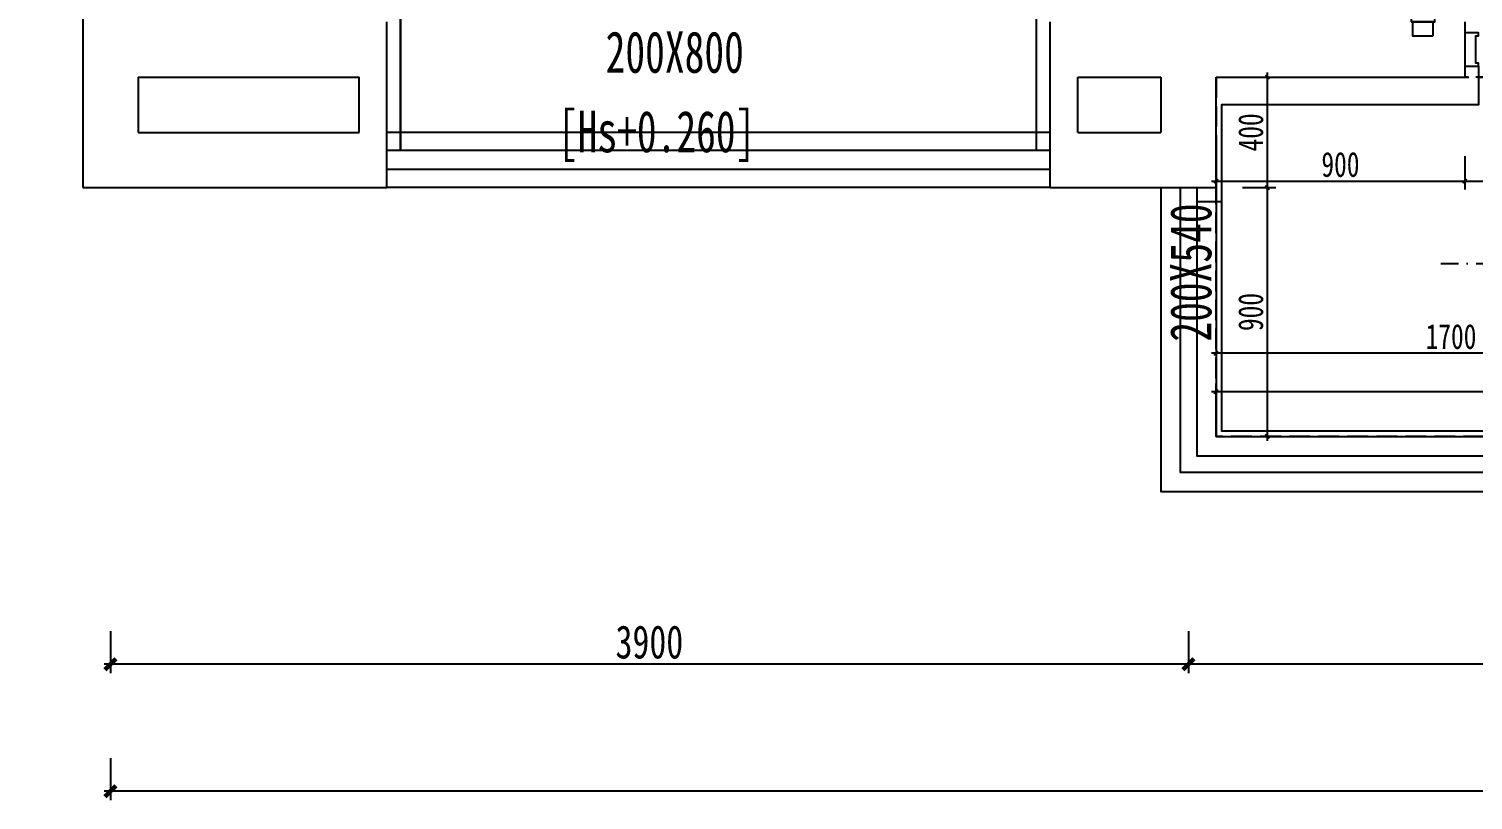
# Model space of a CAD drawing. Header units: millimetres. Extents: x -297 to 39764, y -29258 to 20315.
# Drawn here: x 6567 to 11792, y -29258 to -26468 of the extents above; entities that cross this region are included whole.
import ezdxf

# ---------------------------------------------------------------- set-up
doc = ezdxf.new("R2010")
doc.units = ezdxf.units.MM
doc.linetypes.add('DASH', pattern=[0.35, 0.25, -0.1])
doc.linetypes.add('DASHDOT2', pattern=[12.7, 6.35, -3.175, 0, -3.175])
doc.layers.get('Defpoints').update_dxf_attribs({"color": 250})
for name, color, linetype in [('.-P建筑梁位', 4, 'Continuous'), ('.P-墙体尺寸标注', 252, 'Continuous'), ('.P-装饰轮廓', 180, 'Continuous'), ('.P-门套', 141, 'Continuous'), ('.PC-天花造型', 163, 'Continuous'), ('.PC-灯具尺寸标注', 252, 'Continuous'), ('.PC-综合天花虚线层', 14, 'DASHDOT2'), ('.PF-窗台面', 43, 'Continuous'), ('.ZD-强电开关', 183, 'Continuous'), ('A-Wall', 2, 'Continuous'), ('P-轴号.索引', 53, 'Continuous'), ('WINDOW', 4, 'Continuous')]:
    doc.layers.add(name, color=color, linetype=linetype)
doc.styles.add('宋体', font='', dxfattribs={"width": 0.7, "height": 5})
doc.styles.add('文字样式', font='', dxfattribs={"width": 0.75})
doc.styles.get('宋体').set_extended_font_data('SimSun')
doc.styles.get('文字样式').set_extended_font_data('SimSun')
doc.dimstyles.new('沈阳府1-40(轴距)', dxfattribs={"dimscale": 40, "dimtxt": 3, "dimasz": 1, "dimexe": 0.8, "dimexo": 1, "dimgap": 0.5, "dimtad": 1, "dimdec": 0, "dimrnd": 5, "dimtxsty": '文字样式', "dimblk": 'ARCHTICK', "dimcen": 1, "dimdle": 0.55, "dimclrd": 252, "dimclre": 252, "dimclrt": 53, "dimadec": 0, "dimazin": 0, "dimtfac": 1, "dimtdec": 0, "dimtix": 1, "dimtmove": 2, "dimatfit": 3, "dimfxl": 3, "dimfxlon": 1, "dimarcsym": 0})
doc.dimstyles.new('西安1-40（内部尺寸）', dxfattribs={"dimscale": 30, "dimtxt": 3, "dimasz": 0.5, "dimexe": 1, "dimexo": 1, "dimgap": 0.5, "dimtad": 1, "dimdec": 0, "dimrnd": 5, "dimtxsty": '文字样式', "dimblk": 'ARCHTICK', "dimcen": 1, "dimdle": 0.55, "dimclrd": 252, "dimclre": 252, "dimclrt": 30, "dimadec": 0, "dimazin": 0, "dimtfac": 1, "dimtdec": 0, "dimtix": 1, "dimtmove": 2, "dimatfit": 3, "dimfxl": 5, "dimfxlon": 1, "dimarcsym": 0})

# ---------------------------------------------------------------- blocks, each defined once
blk = doc.blocks.new('_ArchTick')
at = {"color": 0, "linetype": 'ByBlock', "const_width": 0.4}
blk.add_lwpolyline([(-0.5, -0.5), (0.5, 0.5)], dxfattribs=at)
blk = doc.blocks.new('*D143')
at = {"layer": 'Defpoints', "color": 0, "transparency": 16777216}
for p in [(6937.7, -22942.1), (6137.7, -26542.1), (6937.7, -26542.1)]:
    blk.add_point(p, dxfattribs=at)
at = {"layer": 'P-轴号.索引', "color": 252, "lineweight": -2}
for p, q in [((6137.7, -22920.1), (6137.7, -26564.1)), ((6257.7, -22942.1), (6105.7, -22942.1)), ((6257.7, -26542.1), (6105.7, -26542.1))]:
    blk.add_line(p, q, dxfattribs=at)
at = {"layer": 'P-轴号.索引', "color": 252, "lineweight": -2, "xscale": 40, "yscale": 40, "zscale": 40}
for p, rotation in [((6137.7, -22942.1), 90), ((6137.7, -26542.1), 270)]:
    blk.add_blockref('_ArchTick', p, dxfattribs=dict(at, rotation=rotation))
at = {"layer": 'P-轴号.索引', "color": 53, "insert": (6057.7, -24742.1), "char_height": 120, "attachment_point": 5, "rotation": 90, "style": '文字样式'}
blk.add_mtext('3600', dxfattribs=at)
blk = doc.blocks.new('*D144')
at = {"layer": 'Defpoints', "color": 0, "transparency": 16777216}
for p in [(6937.7, -26542.1), (6137.7, -26942.1), (6937.7, -26942.1)]:
    blk.add_point(p, dxfattribs=at)
at = {"layer": 'P-轴号.索引', "color": 252, "lineweight": -2}
for p, q in [((6137.7, -26520.1), (6137.7, -26964.1)), ((6257.7, -26542.1), (6105.7, -26542.1)), ((6257.7, -26942.1), (6105.7, -26942.1))]:
    blk.add_line(p, q, dxfattribs=at)
at = {"layer": 'P-轴号.索引', "color": 252, "lineweight": -2, "xscale": 40, "yscale": 40, "zscale": 40}
for p, rotation in [((6137.7, -26542.1), 90), ((6137.7, -26942.1), 270)]:
    blk.add_blockref('_ArchTick', p, dxfattribs=dict(at, rotation=rotation))
at = {"layer": 'P-轴号.索引', "color": 53, "insert": (6057.7, -26742.1), "char_height": 120, "attachment_point": 5, "rotation": 90, "style": '文字样式'}
blk.add_mtext('400', dxfattribs=at)
blk = doc.blocks.new('*D145')
at = {"layer": 'Defpoints', "color": 0, "transparency": 16777216}
for p in [(6937.7, -26942.1), (6137.7, -28042.1), (6937.7, -28042.1)]:
    blk.add_point(p, dxfattribs=at)
at = {"layer": 'P-轴号.索引', "color": 252, "lineweight": -2}
for p, q in [((6257.7, -26942.1), (6105.7, -26942.1)), ((6137.7, -26920.1), (6137.7, -28064.1)), ((6257.7, -28042.1), (6105.7, -28042.1))]:
    blk.add_line(p, q, dxfattribs=at)
at = {"layer": 'P-轴号.索引', "color": 252, "lineweight": -2, "xscale": 40, "yscale": 40, "zscale": 40}
for p, rotation in [((6137.7, -26942.1), 90), ((6137.7, -28042.1), 270)]:
    blk.add_blockref('_ArchTick', p, dxfattribs=dict(at, rotation=rotation))
at = {"layer": 'P-轴号.索引', "color": 53, "insert": (6057.7, -27492.1), "char_height": 120, "attachment_point": 5, "rotation": 90, "style": '文字样式'}
blk.add_mtext('1100', dxfattribs=at)
blk = doc.blocks.new('*D147')
at = {"layer": 'Defpoints', "color": 0, "transparency": 16777216}
for p in [(10761.9, -27966.8), (16761.9, -27966.8), (10761.9, -28766.8)]:
    blk.add_point(p, dxfattribs=at)
at = {"layer": 'P-轴号.索引', "color": 252, "lineweight": -2}
for p, q in [((10761.9, -28646.8), (10761.9, -28798.8)), ((16761.9, -28646.8), (16761.9, -28798.8)), ((16783.9, -28766.8), (10739.9, -28766.8))]:
    blk.add_line(p, q, dxfattribs=at)
at = {"layer": 'P-轴号.索引', "color": 252, "lineweight": -2, "xscale": 40, "yscale": 40, "zscale": 40, "rotation": 180}
blk.add_blockref('_ArchTick', (10761.9, -28766.8), dxfattribs=at)
at = {"layer": 'P-轴号.索引', "color": 252, "lineweight": -2, "xscale": 40, "yscale": 40, "zscale": 40}
blk.add_blockref('_ArchTick', (16761.9, -28766.8), dxfattribs=at)
at = {"layer": 'P-轴号.索引', "color": 53, "insert": (13761.9, -28686.8), "char_height": 120, "attachment_point": 5, "style": '文字样式'}
blk.add_mtext('6000', dxfattribs=at)
blk = doc.blocks.new('*D148')
at = {"layer": 'Defpoints', "color": 0, "transparency": 16777216}
for p in [(6861.9, -27966.8), (10761.9, -27966.8), (6861.9, -28766.8)]:
    blk.add_point(p, dxfattribs=at)
at = {"layer": 'P-轴号.索引', "color": 252, "lineweight": -2}
for p, q in [((6861.9, -28646.8), (6861.9, -28798.8)), ((10761.9, -28646.8), (10761.9, -28798.8)), ((10783.9, -28766.8), (6839.9, -28766.8))]:
    blk.add_line(p, q, dxfattribs=at)
at = {"layer": 'P-轴号.索引', "color": 252, "lineweight": -2, "xscale": 40, "yscale": 40, "zscale": 40, "rotation": 180}
blk.add_blockref('_ArchTick', (6861.9, -28766.8), dxfattribs=at)
at = {"layer": 'P-轴号.索引', "color": 252, "lineweight": -2, "xscale": 40, "yscale": 40, "zscale": 40}
blk.add_blockref('_ArchTick', (10761.9, -28766.8), dxfattribs=at)
at = {"layer": 'P-轴号.索引', "color": 53, "insert": (8811.9, -28686.8), "char_height": 120, "attachment_point": 5, "style": '文字样式'}
blk.add_mtext('3900', dxfattribs=at)
blk = doc.blocks.new('*D150')
at = {"layer": 'Defpoints', "color": 0, "transparency": 16777216}
for p in [(6861.9, -28766.8), (19861.9, -28766.8), (6861.9, -29226.4)]:
    blk.add_point(p, dxfattribs=at)
at = {"layer": 'P-轴号.索引', "color": 252, "lineweight": -2}
for p, q in [((6861.9, -29106.4), (6861.9, -29258.4)), ((19861.9, -29106.4), (19861.9, -29258.4)), ((19883.9, -29226.4), (6839.9, -29226.4))]:
    blk.add_line(p, q, dxfattribs=at)
at = {"layer": 'P-轴号.索引', "color": 252, "lineweight": -2, "xscale": 40, "yscale": 40, "zscale": 40, "rotation": 180}
blk.add_blockref('_ArchTick', (6861.9, -29226.4), dxfattribs=at)
at = {"layer": 'P-轴号.索引', "color": 252, "lineweight": -2, "xscale": 40, "yscale": 40, "zscale": 40}
blk.add_blockref('_ArchTick', (19861.9, -29226.4), dxfattribs=at)
at = {"layer": 'P-轴号.索引', "color": 53, "insert": (13361.9, -29146.4), "char_height": 120, "attachment_point": 5, "style": '文字样式'}
blk.add_mtext('13000', dxfattribs=at)
blk = doc.blocks.new('A$Cd2e37dc6')
at = {"layer": '.-P建筑梁位', "color": 4, "linetype": 'DASH', "ltscale": 300}
for p, q in [((3900, 2878.4), (3900, 1578.4)), ((8800, 2878.4), (4800, 2878.4)), ((3900, 1578.4), (9700, 1578.4))]:
    blk.add_line(p, q, dxfattribs=at)
blk.add_lwpolyline([(3900, 2878.4), (9700, 2878.4), (9700, 1578.4), (3900, 1578.4)], close=True, dxfattribs=at)
at = {"layer": '.-P建筑梁位', "color": 250, "linetype": 'DASH', "ltscale": 300, "style": '宋体', "width": 0.7}
for s, p in [('200X800', (1691.7, 2894.1)), ('[Hs+0.260]', (1519, 2606.7))]:
    blk.add_text(s, height=150, dxfattribs=at).set_placement(p)
blk.add_text('200X540', height=150, rotation=90, dxfattribs=at).set_placement((3883.3, 1921.2))
blk = doc.blocks.new('*D717')
at = {"layer": '.P-墙体尺寸标注', "color": 252, "linetype": 'ByBlock', "lineweight": -2, "transparency": 16777216}
for p, q in [((10861.9, -26928.7), (10861.9, -27048.7)), ((11761.9, -26928.7), (11761.9, -27048.7)), ((10845.4, -27018.7), (11778.4, -27018.7))]:
    blk.add_line(p, q, dxfattribs=at)
at = {"layer": 'Defpoints', "color": 0, "linetype": 'ByBlock', "transparency": 16777216}
for p in [(10861.9, -26816.5), (11761.9, -26816.5), (11761.9, -27018.7)]:
    blk.add_point(p, dxfattribs=at)
at = {"layer": '.P-墙体尺寸标注', "color": 252, "linetype": 'ByBlock', "lineweight": -2, "transparency": 16777216, "xscale": 15, "yscale": 15, "zscale": 15, "rotation": 180}
blk.add_blockref('_ArchTick', (10861.9, -27018.7), dxfattribs=at)
at = {"layer": '.P-墙体尺寸标注', "color": 252, "linetype": 'ByBlock', "lineweight": -2, "transparency": 16777216, "xscale": 15, "yscale": 15, "zscale": 15}
blk.add_blockref('_ArchTick', (11761.9, -27018.7), dxfattribs=at)
at = {"layer": '.P-墙体尺寸标注', "color": 30, "linetype": 'ByBlock', "transparency": 16777216, "insert": (11311.9, -26958.7), "char_height": 90, "attachment_point": 5, "style": '文字样式'}
blk.add_mtext('900', dxfattribs=at)
blk = doc.blocks.new('*D718')
at = {"layer": '.P-墙体尺寸标注', "color": 252, "linetype": 'ByBlock', "lineweight": -2, "transparency": 16777216}
for p, q in [((11761.9, -26928.7), (11761.9, -27048.7)), ((15761.9, -26928.7), (15761.9, -27048.7)), ((11745.4, -27018.7), (15778.4, -27018.7))]:
    blk.add_line(p, q, dxfattribs=at)
at = {"layer": 'Defpoints', "color": 0, "linetype": 'ByBlock', "transparency": 16777216}
for p in [(11761.9, -26816.5), (15761.9, -26816.5), (15761.9, -27018.7)]:
    blk.add_point(p, dxfattribs=at)
at = {"layer": '.P-墙体尺寸标注', "color": 252, "linetype": 'ByBlock', "lineweight": -2, "transparency": 16777216, "xscale": 15, "yscale": 15, "zscale": 15, "rotation": 180}
blk.add_blockref('_ArchTick', (11761.9, -27018.7), dxfattribs=at)
at = {"layer": '.P-墙体尺寸标注', "color": 252, "linetype": 'ByBlock', "lineweight": -2, "transparency": 16777216, "xscale": 15, "yscale": 15, "zscale": 15}
blk.add_blockref('_ArchTick', (15761.9, -27018.7), dxfattribs=at)
at = {"layer": '.P-墙体尺寸标注', "color": 30, "linetype": 'ByBlock', "transparency": 16777216, "insert": (13761.9, -26958.7), "char_height": 90, "attachment_point": 5, "style": '文字样式'}
blk.add_mtext('4000', dxfattribs=at)
blk = doc.blocks.new('*D722')
at = {"layer": '.P-墙体尺寸标注', "color": 252, "linetype": 'ByBlock', "lineweight": -2, "transparency": 16777216}
for p, q in [((15878.4, -27780.4), (10845.4, -27780.4)), ((10861.9, -27870.4), (10861.9, -27750.4)), ((15861.9, -27870.4), (15861.9, -27750.4))]:
    blk.add_line(p, q, dxfattribs=at)
at = {"layer": 'Defpoints', "color": 0, "linetype": 'ByBlock', "transparency": 16777216}
for p in [(10861.9, -27780.4), (10861.9, -27942.1), (15861.9, -27942.1)]:
    blk.add_point(p, dxfattribs=at)
at = {"layer": '.P-墙体尺寸标注', "color": 252, "linetype": 'ByBlock', "lineweight": -2, "transparency": 16777216, "xscale": 15, "yscale": 15, "zscale": 15, "rotation": 180}
blk.add_blockref('_ArchTick', (10861.9, -27780.4), dxfattribs=at)
at = {"layer": '.P-墙体尺寸标注', "color": 252, "linetype": 'ByBlock', "lineweight": -2, "transparency": 16777216, "xscale": 15, "yscale": 15, "zscale": 15}
blk.add_blockref('_ArchTick', (15861.9, -27780.4), dxfattribs=at)
at = {"layer": '.P-墙体尺寸标注', "color": 30, "linetype": 'ByBlock', "transparency": 16777216, "insert": (13361.9, -27720.4), "char_height": 90, "attachment_point": 5, "style": '文字样式'}
blk.add_mtext('5000', dxfattribs=at)
blk = doc.blocks.new('*D723')
at = {"layer": '.P-墙体尺寸标注', "color": 252, "linetype": 'ByBlock', "lineweight": -2, "transparency": 16777216}
for p, q in [((10957.6, -27042.1), (11077.6, -27042.1)), ((11047.6, -27958.6), (11047.6, -27025.6)), ((10957.6, -27942.1), (11077.6, -27942.1))]:
    blk.add_line(p, q, dxfattribs=at)
at = {"layer": 'Defpoints', "color": 0, "linetype": 'ByBlock', "transparency": 16777216}
for p in [(10861.9, -27042.1), (11047.6, -27042.1), (10861.9, -27942.1)]:
    blk.add_point(p, dxfattribs=at)
at = {"layer": '.P-墙体尺寸标注', "color": 252, "linetype": 'ByBlock', "lineweight": -2, "transparency": 16777216, "xscale": 15, "yscale": 15, "zscale": 15}
for p, rotation in [((11047.6, -27042.1), 90), ((11047.6, -27942.1), 270)]:
    blk.add_blockref('_ArchTick', p, dxfattribs=dict(at, rotation=rotation))
at = {"layer": '.P-墙体尺寸标注', "color": 30, "linetype": 'ByBlock', "transparency": 16777216, "insert": (10987.6, -27492.1), "char_height": 90, "attachment_point": 5, "rotation": 90, "style": '文字样式'}
blk.add_mtext('900', dxfattribs=at)
blk = doc.blocks.new('*D724')
at = {"layer": '.P-墙体尺寸标注', "color": 252, "linetype": 'ByBlock', "lineweight": -2, "transparency": 16777216}
for p, q in [((10957.6, -26642.1), (11077.6, -26642.1)), ((11047.6, -27058.6), (11047.6, -26625.6)), ((10957.6, -27042.1), (11077.6, -27042.1))]:
    blk.add_line(p, q, dxfattribs=at)
at = {"layer": 'Defpoints', "color": 0, "linetype": 'ByBlock', "transparency": 16777216}
for p in [(10861.9, -26642.1), (11047.6, -26642.1), (10861.9, -27042.1)]:
    blk.add_point(p, dxfattribs=at)
at = {"layer": '.P-墙体尺寸标注', "color": 252, "linetype": 'ByBlock', "lineweight": -2, "transparency": 16777216, "xscale": 15, "yscale": 15, "zscale": 15}
for p, rotation in [((11047.6, -26642.1), 90), ((11047.6, -27042.1), 270)]:
    blk.add_blockref('_ArchTick', p, dxfattribs=dict(at, rotation=rotation))
at = {"layer": '.P-墙体尺寸标注', "color": 30, "linetype": 'ByBlock', "transparency": 16777216, "insert": (10987.6, -26842.1), "char_height": 90, "attachment_point": 5, "rotation": 90, "style": '文字样式'}
blk.add_mtext('400', dxfattribs=at)
blk = doc.blocks.new('*D866')
at = {"layer": '.PC-灯具尺寸标注', "color": 252, "linetype": 'ByBlock', "lineweight": -2, "transparency": 16777216}
for p, q in [((10861.9, -27551.4), (10861.9, -27671.4)), ((12561.9, -27551.4), (12561.9, -27671.4)), ((12578.4, -27641.4), (10845.4, -27641.4))]:
    blk.add_line(p, q, dxfattribs=at)
at = {"layer": 'Defpoints', "color": 0, "linetype": 'ByBlock', "transparency": 16777216}
for p in [(10861.9, -27042.1), (12561.9, -27317.1), (10861.9, -27641.4)]:
    blk.add_point(p, dxfattribs=at)
at = {"layer": '.PC-灯具尺寸标注', "color": 252, "linetype": 'ByBlock', "lineweight": -2, "transparency": 16777216, "xscale": 15, "yscale": 15, "zscale": 15, "rotation": 180}
blk.add_blockref('_ArchTick', (10861.9, -27641.4), dxfattribs=at)
at = {"layer": '.PC-灯具尺寸标注', "color": 252, "linetype": 'ByBlock', "lineweight": -2, "transparency": 16777216, "xscale": 15, "yscale": 15, "zscale": 15}
blk.add_blockref('_ArchTick', (12561.9, -27641.4), dxfattribs=at)
at = {"layer": '.PC-灯具尺寸标注', "color": 30, "linetype": 'ByBlock', "transparency": 16777216, "insert": (11711.9, -27581.4), "char_height": 90, "attachment_point": 5, "style": '文字样式'}
blk.add_mtext('1700', dxfattribs=at)
blk = doc.blocks.new('2312')
at = {"layer": '.ZD-强电开关', "color": 6, "linetype": 'ByBlock', "ltscale": 0.1}
for points in [[(-50, 43), (-50, -43), (-70, -43), (-70, 43)], [(0, -37.5), (-50, -37.5), (-50, 37.5), (0, 37.5)]]:
    blk.add_lwpolyline(points, close=True, dxfattribs=at)

msp = doc.modelspace()

# ---------------------------------------------------------------- linework, layer by layer
at = {"layer": '.P-装饰轮廓'}
for p, q in [((7911.9, -26908.1), (7911.9, -26422.1)), ((10211.9, -26908.1), (10211.9, -26422.1)), ((10791.9, -27092.1), (10881.9, -27092.1))]:
    msp.add_line(p, q, dxfattribs=at)
msp.add_lwpolyline([(11811.9, -26602.1), (11811.9, -26742.1), (10881.9, -26742.1), (10881.9, -27092.1)], dxfattribs=at)
at = {"layer": '.P-门套'}
msp.add_lwpolyline([(11761.9, -26482.1), (11761.9, -26602.1), (11811.9, -26602.1), (11811.9, -26592.1), (11801.9, -26592.1), (11801.9, -26492.1), (11811.9, -26492.1), (11811.9, -26482.1)], close=True, dxfattribs=at)
at = {"layer": '.PC-天花造型', "color": 8}
msp.add_lwpolyline([(10881.9, -27092.1), (10881.9, -27922.1), (15811.9, -27922.1)], dxfattribs=at)
at = {"layer": '.PC-综合天花虚线层', "linetype": 'DASHDOT2', "ltscale": 10}
msp.add_line((11675.4, -27317.1), (15336.2, -27317.1), dxfattribs=at)
at = {"layer": '.PF-窗台面', "ltscale": 0.5}
msp.add_lwpolyline([(10211.9, -26908.1), (10211.9, -26422.1), (10251.9, -26422.1), (10251.9, -26402.1), (7871.9, -26402.1), (7871.9, -26422.1), (7911.9, -26422.1), (7911.9, -26908.1)], dxfattribs=at)
at = {"layer": 'A-Wall', "color": 7}
for p, q in [((6761.9, -21142.1), (6761.9, -27042.1)), ((7861.9, -27042.1), (7861.9, -26442.1)), ((10261.9, -27042.1), (10261.9, -26442.1)), ((11761.9, -26442.1), (11761.9, -26642.1)), ((6961.9, -26642.1), (6961.9, -26842.1)), ((6961.9, -26642.1), (7761.9, -26642.1)), ((7761.9, -26842.1), (7761.9, -26642.1)), ((10361.9, -26842.1), (10361.9, -26642.1)), ((10361.9, -26642.1), (10661.9, -26642.1)), ((10661.9, -26642.1), (10661.9, -26842.1)), ((10861.9, -26642.1), (11761.9, -26642.1)), ((10861.9, -27042.1), (10861.9, -26642.1)), ((6961.9, -26842.1), (7761.9, -26842.1)), ((10361.9, -26842.1), (10661.9, -26842.1)), ((6761.9, -27042.1), (7861.9, -27042.1)), ((10261.9, -27042.1), (10861.9, -27042.1))]:
    msp.add_line(p, q, dxfattribs=at)
at = {"layer": 'WINDOW'}
for p, q in [((10261.9, -26842.1), (7861.9, -26842.1)), ((10261.9, -26908.1), (7861.9, -26908.1)), ((10261.9, -26976.1), (7861.9, -26976.1)), ((10261.9, -27042.1), (7861.9, -27042.1))]:
    msp.add_line(p, q, dxfattribs=at)
for points in [[(10661.9, -27042.1), (10661.9, -28142.1), (15861.9, -28142.1)], [(10731.9, -27042.1), (10731.9, -28072.1), (15861.9, -28072.1)], [(10791.9, -27042.1), (10791.9, -28012.1), (15861.9, -28012.1)], [(10861.9, -27042.1), (10861.9, -27942.1), (15861.9, -27942.1)]]:
    msp.add_lwpolyline(points, dxfattribs=at)

# ---------------------------------------------------------------- block references
at = {"layer": '.-P建筑梁位'}
msp.add_blockref('A$Cd2e37dc6', (6961.9, -29520.5, 0), dxfattribs=at)
at = {"layer": '.ZD-强电开关', "color": 4, "linetype": 'ByBlock', "xscale": -1, "rotation": 90}
msp.add_blockref('2312', (11610.2, -26492.1), dxfattribs=at)

# ---------------------------------------------------------------- dimensions: what is measured, and where the dimension line sits
at = {"layer": '.P-墙体尺寸标注', "color": 1, "linetype": 'ByBlock'}
for base, p1, p2, picture, middle in [((11047.6, -26642.1), (10861.9, -27042.1), (10861.9, -26642.1), '*D724', (10987.6, -26842.1)), ((11047.6, -27042.1), (10861.9, -27942.1), (10861.9, -27042.1), '*D723', (10987.6, -27492.1))]:
    dim = msp.add_linear_dim(base=base, p1=p1, p2=p2, angle=90, dimstyle='西安1-40（内部尺寸）', override={"dimfxl": 3}, dxfattribs=at)
    dim.commit()
    dim.dimension.update_dxf_attribs({"geometry": picture, "text_midpoint": middle})
for base, p1, p2, picture, middle in [((11761.9, -27018.7), (10861.9, -26816.5), (11761.9, -26816.5), '*D717', (11311.9, -26958.7)), ((15761.9, -27018.7), (11761.9, -26816.5), (15761.9, -26816.5), '*D718', (13761.9, -26958.7)), ((10861.9, -27780.4), (15861.9, -27942.1), (10861.9, -27942.1), '*D722', (13361.9, -27720.4))]:
    dim = msp.add_linear_dim(base=base, p1=p1, p2=p2, dimstyle='西安1-40（内部尺寸）', override={"dimfxl": 3}, dxfattribs=at)
    dim.commit()
    dim.dimension.update_dxf_attribs({"geometry": picture, "text_midpoint": middle})
at = {"layer": '.PC-灯具尺寸标注', "color": 1, "linetype": 'ByBlock'}
dim = msp.add_linear_dim(base=(10861.9, -27641.4), p1=(12561.9, -27317.1), p2=(10861.9, -27042.1), dimstyle='西安1-40（内部尺寸）', override={"dimfxl": 3}, dxfattribs=at)
dim.commit()
dim.dimension.update_dxf_attribs({"geometry": '*D866', "text_midpoint": (11711.9, -27581.4)})
at = {"layer": 'P-轴号.索引', "color": 7}
dim = msp.add_linear_dim(base=(6137.7, -26542.1), p1=(6937.7, -22942.1), p2=(6937.7, -26542.1), angle=90, dimstyle='沈阳府1-40(轴距)', dxfattribs=at)
dim.commit()
dim.dimension.update_dxf_attribs({"geometry": '*D143', "text_midpoint": (6057.7, -24742.1)})
at = {"layer": 'P-轴号.索引'}
for base, p1, p2, angle, picture, middle in [((6137.7, -26942.1), (6937.7, -26542.1), (6937.7, -26942.1), 90, '*D144', (6057.7, -26742.1)), ((6861.9, -28766.8), (10761.9, -27966.8), (6861.9, -27966.8), 180, '*D148', (8811.9, -28686.8)), ((10761.9, -28766.8), (16761.9, -27966.8), (10761.9, -27966.8), 180, '*D147', (13761.9, -28686.8)), ((6861.9, -29226.4), (19861.9, -28766.8), (6861.9, -28766.8), 180, '*D150', (13361.9, -29146.4))]:
    dim = msp.add_linear_dim(base=base, p1=p1, p2=p2, angle=angle, dimstyle='沈阳府1-40(轴距)', dxfattribs=at)
    dim.commit()
    dim.dimension.update_dxf_attribs({"geometry": picture, "text_midpoint": middle})
dim = msp.add_aligned_dim(p1=(6937.7, -26942.1), p2=(6937.7, -28042.1), distance=-800, dimstyle='沈阳府1-40(轴距)', dxfattribs=at)
dim.commit()
dim.dimension.update_dxf_attribs({"geometry": '*D145', "text_midpoint": (6057.7, -27492.1)})

doc.saveas('drawing.dxf')
